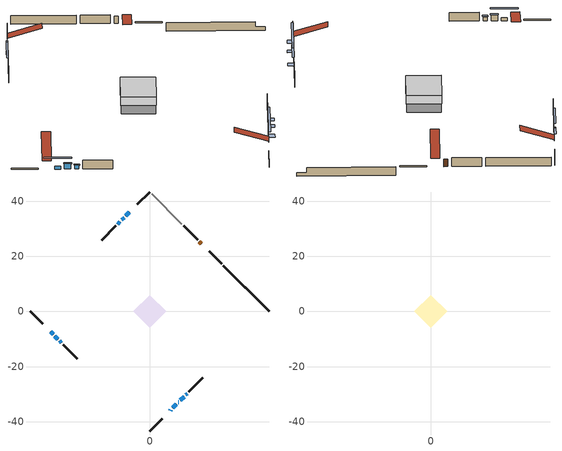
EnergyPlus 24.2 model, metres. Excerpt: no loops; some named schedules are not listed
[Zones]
conditioned space
 floor adiabatic (AdiabaticFloorConstruction): -5.95,0 0,5.95 5.95,0 0,-5.95 z0.92
 floor foundation (Slab1 construction): -5.81,0 0,5.81 5.81,0 0,-5.81 z-1.52
 wall outside (RimJoist1 construction): 0,-43.45 4.53,-38.93 / -43.45,0 -38.93,-4.53 / 0,43.45 -4.53,38.93 / 26.11,17.34 21.59,21.87 z0.92:1.22
 wall outside (AdiabaticWallConstruction 1): 18.75,24.71 18.08,25.37 z0.92:2.95
 wall outside (AdiabaticWallConstruction): 7.37,-36.09 7.72,-35.73 / 10.36,-33.09 10.51,-32.94 z0.92:2.29; 8.38,-35.08 9.71,-33.74 / -36.09,-7.37 -35.15,-8.3 z0.92:1.68; -7.37,36.09 -8.66,34.79 z0.92:2.95; -9.32,34.14 -10.18,33.27 z0.92:1.84; 11.17,-32.29 12.5,-30.96 / -34.5,-8.96 -33.4,-10.05 z0.92:2.47; 13.15,-30.3 13.59,-29.87 z0.92:1.53; -32.74,-10.71 -32.1,-11.36 z0.92:1.99; -10.84,32.62 -11.7,31.75 z0.92:1.74
 wall outside (Wall1 construction): 14.24,-29.21 19.35,-24.1 / -31.44,-12.01 -26.33,-17.12 / -12.36,31.1 -17.46,25.99 / 17.42,26.03 12.31,31.14 z0.92:3.36
 wall foundation (FoundationWall1 construction): 26.77,16.68,-1.52 26.77,16.68,0.92 41.78,1.67,0.92 41.78,1.67,-0.53 43.45,0,-0.53 43.45,0,-1.52
 wall adiabatic (Wall2 construction): 11.66,31.8 0.66,42.8 z0.92:3.36
 window (WindowConstruction 6): 7.37,-36.09 7.72,-35.73 z0.92:2.29
 window (WindowConstruction 9): 8.38,-35.07 9.71,-33.74 z0.92:1.68
 window (WindowConstruction 10): -36.09,-7.37 -35.15,-8.3 z0.92:1.68
 window (WindowConstruction 7): 10.37,-33.09 10.51,-32.94 z0.92:2.29
 window (WindowConstruction): -7.37,36.09 -8.66,34.79 z0.92:2.95
 window (WindowConstruction 1): -9.32,34.13 -10.18,33.27 z0.92:1.83
 window (WindowConstruction 2): 11.17,-32.29 12.5,-30.96 z0.92:2.47
 window (WindowConstruction 3): 13.15,-30.3 13.58,-29.87 z0.92:1.53
 window (WindowConstruction 4): -34.5,-8.96 -33.4,-10.05 z0.92:2.47
 window (WindowConstruction 5): -32.74,-10.71 -32.1,-11.36 z0.92:1.99
 window (WindowConstruction 8): -10.84,32.62 -11.7,31.75 z0.92:1.73
 door (Door): 18.75,24.71 18.08,25.37 z0.92:2.95
 ceiling adiabatic (AdiabaticFloorConstruction): 0,-5.95 5.95,0 0,5.95 -5.95,0 z0.92
attic - vented
 floor to conditioned space (Floor1 construction Reversed): -5.95,0 0,5.95 5.95,0 0,-5.95 z3.36
 roof outside (Roof1 construction): 6.71,-36.74,3.36 0.92,-30.95,6.09 -0.61,-32.47,6.09 5.18,-38.27,3.36; -36.74,-6.71,3.36 -30.95,-0.92,6.09 -32.47,0.61,6.09 -38.27,-5.18,3.36; -6.71,36.74,3.36 -0.92,30.95,6.09 0.61,32.47,6.09 -5.18,38.27,3.36; 19.4,24.05,3.36 13.61,18.25,6.09 15.14,16.73,6.09 20.93,22.52,3.36
shading: 8,-35.45 7.09,-36.37 8.16,-37.44 9.08,-36.52 z2.69; 12.73,-30.72 5.36,-38.09 5.65,-38.39 13.02,-31.02 z5.95; -33.29,-10.17 -37.95,-5.5 -38.24,-5.79 -33.58,-10.46 z4.32; 10.79,-32.66 10.08,-33.37 11.16,-34.45 11.87,-33.74 z2.69; -8.8,34.65 -7.23,36.23 -7.52,36.52 -9.09,34.94 z3.15; -10.32,33.13 -9.18,34.28 -9.47,34.57 -10.61,33.42 z2.04; 13.68,-29.77 9.98,-33.47 10.27,-33.76 13.97,-30.06 z4.15; 13.73,-29.73 13.01,-30.44 14.09,-31.52 14.8,-30.8 z1.73; -33.26,-10.19 -34.64,-8.81 -34.93,-9.11 -33.55,-10.49 z2.67; -31.95,-11.5 -32.89,-10.57 -33.18,-10.86 -32.25,-11.79 z2.19; -13.57,29.89 -8.97,34.48 -9.26,34.77 -13.86,30.18 z4.37
[Building]
Building 1: Terrain=Suburbs
[Site:Location]
Quebec Intl AP_QC: Latitude {deg}=46.8; Longitude {deg}=-71.38; Time Zone {hr}=-5; Elevation {m}=74; Keep Site Location Information=Yes
[Site:GroundTemperature:Shallow]
0.0108218, -2.24938, -2.43038, -1.3578, 2.94801, 7.23376, 10.9493, 13.303, 13.5029, 11.5886, 7.96783, 3.81355
[Site:WaterMainsTemperature]
Calculation Method=Schedule; Temperature Schedule=mains temperature schedule
[Material] Roughness=Rough; Thermal Absorptance=0.9
Name | Thickness {m} | Conductivity {W/m-K} | Density {kg/m3} | Specific Heat {J/kg-K} | Solar Absorptance | Visible Absorptance
asphalt or fiberglass shingles | 0.00635 | 0.162714 | 1121.4 | 1465.45 | 0.4 | 0.4
ceiling loosefill ins | 0.254 | 0.0480833 | 16.02 | 1046.75 | 0.7 | 0.7
ceiling stud and cavity | 0.1397 | 0.35418 | 65.682 | 1177.47 | 0.7 | 0.7
concrete 4.0 in. | 0.1016 | 1.803125 | 2242.8 | 837.4 | 0.7 | 0.7
concrete 8.0 in. | 0.2032 | 1.803125 | 2242.8 | 837.4 | 0.7 | 0.7
door material | 0.04445 | 0.0451087 | 512.64 | 1214.23 | 0.7 | 0.7
floor covering | 0.0127 | 0.0433444 | 54.468 | 1339.84 | 0.6 | 0.6
floor rigid ins; wall rigid ins 2 | 0.512978 | 0.029427 | 32.04 | 1214.23 | 0.7 | 0.7
floor stud and cavity | 0.1397 | 1.75129 | 37.0049 | 1207.88 | 0.7 | 0.7
furniture material conditioned space 1 | 0.1524 | 0.115458 | 640.8 | 1214.23 | 0.6 | 0.6
gypsum board | 0.0127 | 0.160291 | 801 | 837.4 | 0.6 | 0.6
osb sheathing 0.5 in. | 0.0127 | 0.115458 | 512.64 | 1214.23 | 0.7 | 0.7
osb sheathing 0.75 in. | 0.01905 | 0.115458 | 512.64 | 1214.23 | 0.7 | 0.7
osb sheathing 2.0 in. | 0.0508 | 0.115458 | 512.64 | 1214.23 | 0.7 | 0.7
rim joist rigid ins | 0.103632 | 0.029427 | 32.04 | 1214.23 | 0.7 | 0.7
rim joist stud and cavity | 0.0508 | 0.0245202 | 125.044 | 1163.47 | 0.6 | 0.6
wall rigid ins | 0.051816 | 0.029427 | 32.04 | 1214.23 | 0.7 | 0.7
wall rigid ins 1 | 0.051816 | 0.029427 | 32.04 | 1214.23 | 0.4 | 0.4
wall stud and cavity | 0.1397 | 0.222865 | 139.0536 | 1170.24 | 0.7 | 0.7
wall stud and cavity 1 | 0.1397 | 0.176881 | 139.0536 | 1170.24 | 0.7 | 0.7
wall stud and cavity 2 | 0.0889 | 0.380278 | 52.3479 | 1209.89 | 0.7 | 0.7
wall stud and cavity 3 | 0.0889 | 0.391764 | 83.0341 | 1211.67 | 0.7 | 0.7
wood siding | 0.0254 | 0.102417 | 544.68 | 1172.36 | 0.4 | 0.4
wood siding 1; wood siding 2; wood siding 3 | 0.0254 | 0.102417 | 544.68 | 1172.36 | 0.7 | 0.7
[WindowMaterial:SimpleGlazingSystem]
Name | U-Factor {W/m2-K} | Solar Heat Gain Coefficient
WindowMaterial | 2.12414 | 0.55
WindowMaterial 1 | 2.303 | 0.54
WindowMaterial 10 | 1.885096 | 0.37
WindowMaterial 2 | 2.15026 | 0.6
WindowMaterial 3 | 2.078148 | 0.54
WindowMaterial 4 | 2.174674 | 0.59
WindowMaterial 5 | 2.325141 | 0.53
WindowMaterial 6 | 2.126411 | 0.4
WindowMaterial 7 | 2.28312 | 0.29
WindowMaterial 8 | 2.43359 | 0.5
WindowMaterial 9 | 2.29845 | 0.54
[Construction]
AdiabaticFloorConstruction: floor stud and cavity, floor rigid ins, osb sheathing 0.75 in., floor covering
AdiabaticWallConstruction: wood siding 2, wall rigid ins 2, wall stud and cavity 2, gypsum board
AdiabaticWallConstruction 1: wood siding 3, wall rigid ins 2, wall stud and cavity 2, gypsum board
Door: door material
Floor1 construction Reversed: gypsum board, ceiling stud and cavity, ceiling loosefill ins
FoundationWall1 construction: concrete 8.0 in.
furniture construction conditioned space 1: furniture material conditioned space 1
PartitionWallConstruction: gypsum board, wall stud and cavity 3, gypsum board
RimJoist1 construction: wood siding 1, rim joist rigid ins, osb sheathing 2.0 in., rim joist stud and cavity
Roof1 construction: asphalt or fiberglass shingles
Slab1 construction: concrete 4.0 in.
Wall1 construction: wood siding, wall rigid ins, osb sheathing 0.5 in., wall stud and cavity, gypsum board
Wall2 construction: wall rigid ins 1, osb sheathing 0.5 in., wall stud and cavity 1, gypsum board
WindowConstruction: WindowMaterial
WindowConstruction 1: WindowMaterial 1
WindowConstruction 10: WindowMaterial 10
WindowConstruction 2: WindowMaterial 2
WindowConstruction 3: WindowMaterial 3
WindowConstruction 4: WindowMaterial 4
WindowConstruction 5: WindowMaterial 5
WindowConstruction 6: WindowMaterial 6
WindowConstruction 7: WindowMaterial 7
WindowConstruction 8: WindowMaterial 8
WindowConstruction 9: WindowMaterial 9
[Zone] Multiplier=1; Part of Total Floor Area=Yes
Name | Volume {m3}
attic - vented | 31.3911
conditioned space | 357.5
[Space]
Name | Zone | Volume {m3}
attic - vented 1 | attic - vented | 31.3911
conditioned space 1 | conditioned space | 357.5
[ZoneInfiltration:EffectiveLeakageArea]
infil attic - vented 1: Zone or Space=attic - vented 1; Schedule=Always On Discrete; Effective Air Leakage Area {cm2}=2613.78; Stack Coefficient=0.000189954; Wind Coefficient=9.31203e-06
[ZoneMixing]
whole house fan mix: Zone or Space=attic - vented; Schedule=Always On Continuous; Design Flow Rate Calculation Method=Flow/Zone; Design Flow Rate {m3/s}=0; Source Zone or Space=conditioned space
[SurfaceProperty:ExposedFoundationPerimeter]
Slab1: Exposed Perimeter Calculation Method=TotalExposedPerimeter; Total Exposed Perimeter {m}=23.592
[InternalMass] Zone or ZoneList=conditioned space; Space or SpaceList=conditioned space 1
Name | Construction | Surface Area {m2}
furniture mass conditioned space 1 | furniture construction conditioned space 1 | 55.2998
partition wall mass | PartitionWallConstruction | 138.25
[Lights]
interior lighting: Zone or ZoneList or Space or SpaceList=conditioned space 1; Schedule=interior lighting schedule; Design Level Calculation Method=LightingLevel; Lighting Level {W}=343.2; Return Air Fraction=0; Fraction Radiant=0.6; Fraction Visible=0.2; Fraction Replaceable=1
[People]
occupants: Zone or ZoneList or Space or SpaceList=conditioned space 1; Number of People Schedule=occupants schedule; Number of People Calculation Method=People; Number of People=3; Fraction Radiant=0.314171; Sensible Heat Fraction=0.56303; Activity Level Schedule=occupants activity schedule; Carbon Dioxide Generation Rate {m3/s-W}=0; Enable ASHRAE 55 Comfort Warnings=No; Mean Radiant Temperature Calculation Type=EnclosureAveraged
[ElectricEquipment] Zone or ZoneList or Space or SpaceList=conditioned space 1; Design Level Calculation Method=EquipmentLevel
Name | Schedule | Design Level {W} | Fraction Latent | Fraction Radiant | Fraction Lost
clothes dryer | clothes dryer schedule | 140.772 | 0.015 | 0.081 | 0.85
clothes washer | clothes washer schedule | 32.1985 | 0.03 | 0.162 | 0.7
cooking range | cooking range schedule | 208.969 | 0.08 | 0.432 | 0.2
dishwasher | dishwasher schedule | 66.8632 | 0.3 | 0.18 | 0.4
fridge | fridge schedule | 72.9452 | 0 | 0.6 | 0
mech vent house fan | mech vent house fan schedule | 19.9167 | 0 | 0 | 0.5
mech vent house fan cfis | mech vent house fan cfis schedule | 0 | 0 | 0 | 0
misc plug loads | misc plug loads schedule | 494.7 | 0.045 | 0.513 | 0.1
whole house fan | Always On Discrete | 0 | 0 | 0 | 1
[OtherEquipment] Zone or ZoneList or Space or SpaceList=conditioned space 1; Design Level Calculation Method=EquipmentLevel
Name | Fuel Type | Schedule | Design Level {W} | Fraction Latent | Fraction Radiant | Fraction Lost
clothes dryer 1 | Electricity | clothes dryer schedule | 0 | 0.015 | 0.081 | 0.85
cooking range 1 | Electricity | cooking range schedule | 0 | 0.08 | 0.432 | 0.2
general water use latent | None | general water use schedule | 59.3978 | 1 | 0 | 0
general water use sensible | None | general water use schedule | -58.539 | 0 | 0.6 | 0
mech vent house fan latent load | None | Always On Discrete | 0 | 1 | 0 | 0
mech vent house fan sensible load | None | Always On Discrete | 0 | 0 | 0 | 0
water heater energy adjustment1 | Electricity | Always On Discrete | 0.01 | 0 | 0 | 1
[ZoneInfiltration:DesignFlowRate] Zone or ZoneList or Space or SpaceList=conditioned space 1; Schedule=Always On Discrete; Design Flow Rate Calculation Method=Flow/Zone; Design Flow Rate {m3/s}=0
infil flow; natural vent flow; whole house fan flow
[ZoneControl:Thermostat]
conditioned space Thermostat: Zone or ZoneList=conditioned space; Control Type Schedule=conditioned space Thermostat Schedule; Control 1=conditioned space temperature setpoint; Temperature Difference Between Cutout And Setpoint {deltaC}=0
[ThermostatSetpoint:DualSetpoint]
conditioned space temperature setpoint: Heating Setpoint Temperature Schedule=heating setpoint; Cooling Setpoint Temperature Schedule=cooling setpoint
[Zone equipment]
conditioned space: electric baseboard
[Foundation:Kiva]
Foundation Kiva 1: Initial Indoor Air Temperature {C}=18; Wall Height Above Grade {m}=0.919978; Wall Depth Below Slab {m}=0.2032
[Foundation:Kiva:Settings]
Soil Conductivity {W/m-K}=0.849921; Soil Density {kg/m3}=1842.3; Soil Specific Heat {J/kg-K}=418.7; Ground Solar Absorptivity=0.9; Ground Thermal Absorptivity=0.9; Ground Surface Roughness {m}=0.03; Far-Field Width {m}=40; Deep-Ground Boundary Condition=ZeroFlux; Deep-Ground Depth {m}=40; Minimum Cell Dimension {m}=0.2; Maximum Cell Growth Coefficient=3; Simulation Timestep=Timestep
[Exterior:Lights]
exterior lighting: Schedule=exterior lighting schedule; Design Level {W}=75.6
[EnergyManagementSystem:Sensor] Output:Variable or Output:Meter Index Key=conditioned space
Name | Output:Variable or Output:Meter
conditioned_space_clg_unmet_s | Zone Cooling Setpoint Not Met Time
conditioned_space_htg_unmet_s | Zone Heating Setpoint Not Met Time
fridge_tin_s; tin_s; tin_s_1 | Zone Mean Air Temperature
tout_s | Zone Outdoor Air Drybulb Temperature
win_s | Zone Air Humidity Ratio
[Schedule:Constant]
Name | Hourly Value
Always On Continuous; mech vent house fan schedule; mech vent house fan cfis schedule; Always On Discrete | 1
occupants activity schedule | 117.228
fridge schedule | 0
[Schedule:Day:Interval]
interior lighting schedule day: No, 01:00, 0.108182, 04:00, 0.0901515, 05:00, 0.0991667, 06:00, 0.162273, 07:00, 0.270455, 08:00, 0.342576, 10:00, 0.369621, 11:00, 0.351591, 12:00, 0.333561, 13:00, 0.324545, 14:00, 0.31553, 15:00, 0.333561, 16:00, 0.369621, 17:00, 0.450758, 18:00, 0.585985, 19:00, 0.775303, 20:00, 0.955606, 21:00, 0.991667, 22:00, 0.712197, 23:00, 0.360606, 24:00, 0.162273
interior lighting schedule default day: No, 24:00, 0
[Schedule:Week:Daily]
interior lighting schedule Week Rule - Jan1-Jan27: interior lighting schedule day, interior lighting schedule day, interior lighting schedule day, interior lighting schedule day, interior lighting schedule day, interior lighting schedule day, interior lighting schedule day, interior lighting schedule default day, interior lighting schedule default day, interior lighting schedule default day, interior lighting schedule default day, interior lighting schedule default day
interior lighting schedule Week Rule - Jan28-Feb3: interior lighting schedule day, interior lighting schedule day, interior lighting schedule day, interior lighting schedule day, interior lighting schedule day 1, interior lighting schedule day 1, interior lighting schedule day 1, interior lighting schedule default day, interior lighting schedule default day, interior lighting schedule default day, interior lighting schedule default day, interior lighting schedule default day
interior lighting schedule Week Rule - Feb4-Feb24: interior lighting schedule day 1, interior lighting schedule day 1, interior lighting schedule day 1, interior lighting schedule day 1, interior lighting schedule day 1, interior lighting schedule day 1, interior lighting schedule day 1, interior lighting schedule default day, interior lighting schedule default day, interior lighting schedule default day, interior lighting schedule default day, interior lighting schedule default day
interior lighting schedule Week Rule - Feb25-Mar3: interior lighting schedule day 1, interior lighting schedule day 1, interior lighting schedule day 1, interior lighting schedule day 1, interior lighting schedule day 2, interior lighting schedule day 2, interior lighting schedule day 2, interior lighting schedule default day, interior lighting schedule default day, interior lighting schedule default day, interior lighting schedule default day, interior lighting schedule default day
interior lighting schedule Week Rule - Mar4-Mar31: interior lighting schedule day 2, interior lighting schedule day 2, interior lighting schedule day 2, interior lighting schedule day 2, interior lighting schedule day 2, interior lighting schedule day 2, interior lighting schedule day 2, interior lighting schedule default day, interior lighting schedule default day, interior lighting schedule default day, interior lighting schedule default day, interior lighting schedule default day
interior lighting schedule Week Rule - Apr1-Apr28: interior lighting schedule day 3, interior lighting schedule day 3, interior lighting schedule day 3, interior lighting schedule day 3, interior lighting schedule day 3, interior lighting schedule day 3, interior lighting schedule day 3, interior lighting schedule default day, interior lighting schedule default day, interior lighting schedule default day, interior lighting schedule default day, interior lighting schedule default day
interior lighting schedule Week Rule - Apr29-May5: interior lighting schedule day 3, interior lighting schedule day 3, interior lighting schedule day 4, interior lighting schedule day 4, interior lighting schedule day 4, interior lighting schedule day 4, interior lighting schedule day 4, interior lighting schedule default day, interior lighting schedule default day, interior lighting schedule default day, interior lighting schedule default day, interior lighting schedule default day
interior lighting schedule Week Rule - May6-May26: interior lighting schedule day 4, interior lighting schedule day 4, interior lighting schedule day 4, interior lighting schedule day 4, interior lighting schedule day 4, interior lighting schedule day 4, interior lighting schedule day 4, interior lighting schedule default day, interior lighting schedule default day, interior lighting schedule default day, interior lighting schedule default day, interior lighting schedule default day
interior lighting schedule Week Rule - May27-Jun2: interior lighting schedule day 4, interior lighting schedule day 4, interior lighting schedule day 4, interior lighting schedule day 4, interior lighting schedule day 4, interior lighting schedule day 5, interior lighting schedule day 5, interior lighting schedule default day, interior lighting schedule default day, interior lighting schedule default day, interior lighting schedule default day, interior lighting schedule default day
interior lighting schedule Week Rule - Jun3-Jun30: interior lighting schedule day 5, interior lighting schedule day 5, interior lighting schedule day 5, interior lighting schedule day 5, interior lighting schedule day 5, interior lighting schedule day 5, interior lighting schedule day 5, interior lighting schedule default day, interior lighting schedule default day, interior lighting schedule default day, interior lighting schedule default day, interior lighting schedule default day
interior lighting schedule Week Rule - Jul1-Jul28: interior lighting schedule day 6, interior lighting schedule day 6, interior lighting schedule day 6, interior lighting schedule day 6, interior lighting schedule day 6, interior lighting schedule day 6, interior lighting schedule day 6, interior lighting schedule default day, interior lighting schedule default day, interior lighting schedule default day, interior lighting schedule default day, interior lighting schedule default day
interior lighting schedule Week Rule - Jul29-Aug4: interior lighting schedule day 6, interior lighting schedule day 6, interior lighting schedule day 6, interior lighting schedule day 7, interior lighting schedule day 7, interior lighting schedule day 7, interior lighting schedule day 7, interior lighting schedule default day, interior lighting schedule default day, interior lighting schedule default day, interior lighting schedule default day, interior lighting schedule default day
interior lighting schedule Week Rule - Aug5-Aug25: interior lighting schedule day 7, interior lighting schedule day 7, interior lighting schedule day 7, interior lighting schedule day 7, interior lighting schedule day 7, interior lighting schedule day 7, interior lighting schedule day 7, interior lighting schedule default day, interior lighting schedule default day, interior lighting schedule default day, interior lighting schedule default day, interior lighting schedule default day
interior lighting schedule Week Rule - Aug26-Sep1: interior lighting schedule day 7, interior lighting schedule day 7, interior lighting schedule day 7, interior lighting schedule day 7, interior lighting schedule day 7, interior lighting schedule day 7, interior lighting schedule day 8, interior lighting schedule default day, interior lighting schedule default day, interior lighting schedule default day, interior lighting schedule default day, interior lighting schedule default day
interior lighting schedule Week Rule - Sep2-Sep29: interior lighting schedule day 8, interior lighting schedule day 8, interior lighting schedule day 8, interior lighting schedule day 8, interior lighting schedule day 8, interior lighting schedule day 8, interior lighting schedule day 8, interior lighting schedule default day, interior lighting schedule default day, interior lighting schedule default day, interior lighting schedule default day, interior lighting schedule default day
interior lighting schedule Week Rule - Sep30-Oct6: interior lighting schedule day 8, interior lighting schedule day 9, interior lighting schedule day 9, interior lighting schedule day 9, interior lighting schedule day 9, interior lighting schedule day 9, interior lighting schedule day 9, interior lighting schedule default day, interior lighting schedule default day, interior lighting schedule default day, interior lighting schedule default day, interior lighting schedule default day
interior lighting schedule Week Rule - Oct7-Oct27: interior lighting schedule day 9, interior lighting schedule day 9, interior lighting schedule day 9, interior lighting schedule day 9, interior lighting schedule day 9, interior lighting schedule day 9, interior lighting schedule day 9, interior lighting schedule default day, interior lighting schedule default day, interior lighting schedule default day, interior lighting schedule default day, interior lighting schedule default day
interior lighting schedule Week Rule - Oct28-Nov3: interior lighting schedule day 9, interior lighting schedule day 9, interior lighting schedule day 9, interior lighting schedule day 9, interior lighting schedule day 10, interior lighting schedule day 10, interior lighting schedule day 10, interior lighting schedule default day, interior lighting schedule default day, interior lighting schedule default day, interior lighting schedule default day, interior lighting schedule default day
interior lighting schedule Week Rule - Nov4-Nov24: interior lighting schedule day 10, interior lighting schedule day 10, interior lighting schedule day 10, interior lighting schedule day 10, interior lighting schedule day 10, interior lighting schedule day 10, interior lighting schedule day 10, interior lighting schedule default day, interior lighting schedule default day, interior lighting schedule default day, interior lighting schedule default day, interior lighting schedule default day
interior lighting schedule Week Rule - Nov25-Dec1: interior lighting schedule day 10, interior lighting schedule day 10, interior lighting schedule day 10, interior lighting schedule day 10, interior lighting schedule day 10, interior lighting schedule day 10, interior lighting schedule day 11, interior lighting schedule default day, interior lighting schedule default day, interior lighting schedule default day, interior lighting schedule default day, interior lighting schedule default day
interior lighting schedule Week Rule - Dec2-Dec31: interior lighting schedule day 11, interior lighting schedule day 11, interior lighting schedule day 11, interior lighting schedule day 11, interior lighting schedule day 11, interior lighting schedule day 11, interior lighting schedule day 11, interior lighting schedule default day, interior lighting schedule default day, interior lighting schedule default day, interior lighting schedule default day, interior lighting schedule default day
occupants schedule Week Rule - Jan1-Dec31: occupants schedule day, occupants schedule day, occupants schedule day, occupants schedule day, occupants schedule day, occupants schedule day, occupants schedule day, occupants schedule default day, occupants schedule default day, occupants schedule default day, occupants schedule default day, occupants schedule default day
clothes dryer schedule Week Rule - Jan1-Dec31: clothes dryer schedule day, clothes dryer schedule day, clothes dryer schedule day, clothes dryer schedule day, clothes dryer schedule day, clothes dryer schedule day, clothes dryer schedule day, clothes dryer schedule default day, clothes dryer schedule default day, clothes dryer schedule default day, clothes dryer schedule default day, clothes dryer schedule default day
clothes washer schedule Week Rule - Jan1-Dec31: clothes washer schedule day, clothes washer schedule day, clothes washer schedule day, clothes washer schedule day, clothes washer schedule day, clothes washer schedule day, clothes washer schedule day, clothes washer schedule default day, clothes washer schedule default day, clothes washer schedule default day, clothes washer schedule default day, clothes washer schedule default day
cooking range schedule Week Rule - Jan1-Dec31: cooking range schedule day, cooking range schedule day, cooking range schedule day, cooking range schedule day, cooking range schedule day, cooking range schedule day, cooking range schedule day, cooking range schedule default day, cooking range schedule default day, cooking range schedule default day, cooking range schedule default day, cooking range schedule default day
dishwasher schedule Week Rule - Jan1-Dec31: dishwasher schedule day, dishwasher schedule day, dishwasher schedule day, dishwasher schedule day, dishwasher schedule day, dishwasher schedule day, dishwasher schedule day, dishwasher schedule default day, dishwasher schedule default day, dishwasher schedule default day, dishwasher schedule default day, dishwasher schedule default day
misc plug loads schedule Week Rule - Jan1-Dec31: misc plug loads schedule day, misc plug loads schedule day, misc plug loads schedule day, misc plug loads schedule day, misc plug loads schedule day, misc plug loads schedule day, misc plug loads schedule day, misc plug loads schedule default day, misc plug loads schedule default day, misc plug loads schedule default day, misc plug loads schedule default day, misc plug loads schedule default day
general water use schedule Week Rule - Jan1-Dec31: general water use schedule day, general water use schedule day, general water use schedule day, general water use schedule day, general water use schedule day, general water use schedule day, general water use schedule day, general water use schedule default day, general water use schedule default day, general water use schedule default day, general water use schedule default day, general water use schedule default day
exterior lighting schedule Week Rule - Jan1-Jan27: exterior lighting schedule day, exterior lighting schedule day, exterior lighting schedule day, exterior lighting schedule day, exterior lighting schedule day, exterior lighting schedule day, exterior lighting schedule day, exterior lighting schedule default day, exterior lighting schedule default day, exterior lighting schedule default day, exterior lighting schedule default day, exterior lighting schedule default day
exterior lighting schedule Week Rule - Jan28-Feb3: exterior lighting schedule day, exterior lighting schedule day, exterior lighting schedule day, exterior lighting schedule day, exterior lighting schedule day 1, exterior lighting schedule day 1, exterior lighting schedule day 1, exterior lighting schedule default day, exterior lighting schedule default day, exterior lighting schedule default day, exterior lighting schedule default day, exterior lighting schedule default day
exterior lighting schedule Week Rule - Feb4-Feb24: exterior lighting schedule day 1, exterior lighting schedule day 1, exterior lighting schedule day 1, exterior lighting schedule day 1, exterior lighting schedule day 1, exterior lighting schedule day 1, exterior lighting schedule day 1, exterior lighting schedule default day, exterior lighting schedule default day, exterior lighting schedule default day, exterior lighting schedule default day, exterior lighting schedule default day
exterior lighting schedule Week Rule - Feb25-Mar3: exterior lighting schedule day 1, exterior lighting schedule day 1, exterior lighting schedule day 1, exterior lighting schedule day 1, exterior lighting schedule day 2, exterior lighting schedule day 2, exterior lighting schedule day 2, exterior lighting schedule default day, exterior lighting schedule default day, exterior lighting schedule default day, exterior lighting schedule default day, exterior lighting schedule default day
exterior lighting schedule Week Rule - Mar4-Mar31: exterior lighting schedule day 2, exterior lighting schedule day 2, exterior lighting schedule day 2, exterior lighting schedule day 2, exterior lighting schedule day 2, exterior lighting schedule day 2, exterior lighting schedule day 2, exterior lighting schedule default day, exterior lighting schedule default day, exterior lighting schedule default day, exterior lighting schedule default day, exterior lighting schedule default day
exterior lighting schedule Week Rule - Apr1-Apr28: exterior lighting schedule day 3, exterior lighting schedule day 3, exterior lighting schedule day 3, exterior lighting schedule day 3, exterior lighting schedule day 3, exterior lighting schedule day 3, exterior lighting schedule day 3, exterior lighting schedule default day, exterior lighting schedule default day, exterior lighting schedule default day, exterior lighting schedule default day, exterior lighting schedule default day
exterior lighting schedule Week Rule - Apr29-May5: exterior lighting schedule day 3, exterior lighting schedule day 3, exterior lighting schedule day 4, exterior lighting schedule day 4, exterior lighting schedule day 4, exterior lighting schedule day 4, exterior lighting schedule day 4, exterior lighting schedule default day, exterior lighting schedule default day, exterior lighting schedule default day, exterior lighting schedule default day, exterior lighting schedule default day
exterior lighting schedule Week Rule - May6-May26: exterior lighting schedule day 4, exterior lighting schedule day 4, exterior lighting schedule day 4, exterior lighting schedule day 4, exterior lighting schedule day 4, exterior lighting schedule day 4, exterior lighting schedule day 4, exterior lighting schedule default day, exterior lighting schedule default day, exterior lighting schedule default day, exterior lighting schedule default day, exterior lighting schedule default day
exterior lighting schedule Week Rule - May27-Jun2: exterior lighting schedule day 4, exterior lighting schedule day 4, exterior lighting schedule day 4, exterior lighting schedule day 4, exterior lighting schedule day 4, exterior lighting schedule day 5, exterior lighting schedule day 5, exterior lighting schedule default day, exterior lighting schedule default day, exterior lighting schedule default day, exterior lighting schedule default day, exterior lighting schedule default day
exterior lighting schedule Week Rule - Jun3-Jun30: exterior lighting schedule day 5, exterior lighting schedule day 5, exterior lighting schedule day 5, exterior lighting schedule day 5, exterior lighting schedule day 5, exterior lighting schedule day 5, exterior lighting schedule day 5, exterior lighting schedule default day, exterior lighting schedule default day, exterior lighting schedule default day, exterior lighting schedule default day, exterior lighting schedule default day
exterior lighting schedule Week Rule - Jul1-Jul28: exterior lighting schedule day 6, exterior lighting schedule day 6, exterior lighting schedule day 6, exterior lighting schedule day 6, exterior lighting schedule day 6, exterior lighting schedule day 6, exterior lighting schedule day 6, exterior lighting schedule default day, exterior lighting schedule default day, exterior lighting schedule default day, exterior lighting schedule default day, exterior lighting schedule default day
exterior lighting schedule Week Rule - Jul29-Aug4: exterior lighting schedule day 6, exterior lighting schedule day 6, exterior lighting schedule day 6, exterior lighting schedule day 7, exterior lighting schedule day 7, exterior lighting schedule day 7, exterior lighting schedule day 7, exterior lighting schedule default day, exterior lighting schedule default day, exterior lighting schedule default day, exterior lighting schedule default day, exterior lighting schedule default day
exterior lighting schedule Week Rule - Aug5-Aug25: exterior lighting schedule day 7, exterior lighting schedule day 7, exterior lighting schedule day 7, exterior lighting schedule day 7, exterior lighting schedule day 7, exterior lighting schedule day 7, exterior lighting schedule day 7, exterior lighting schedule default day, exterior lighting schedule default day, exterior lighting schedule default day, exterior lighting schedule default day, exterior lighting schedule default day
exterior lighting schedule Week Rule - Aug26-Sep1: exterior lighting schedule day 7, exterior lighting schedule day 7, exterior lighting schedule day 7, exterior lighting schedule day 7, exterior lighting schedule day 7, exterior lighting schedule day 7, exterior lighting schedule day 8, exterior lighting schedule default day, exterior lighting schedule default day, exterior lighting schedule default day, exterior lighting schedule default day, exterior lighting schedule default day
exterior lighting schedule Week Rule - Sep2-Sep29: exterior lighting schedule day 8, exterior lighting schedule day 8, exterior lighting schedule day 8, exterior lighting schedule day 8, exterior lighting schedule day 8, exterior lighting schedule day 8, exterior lighting schedule day 8, exterior lighting schedule default day, exterior lighting schedule default day, exterior lighting schedule default day, exterior lighting schedule default day, exterior lighting schedule default day
exterior lighting schedule Week Rule - Sep30-Oct6: exterior lighting schedule day 8, exterior lighting schedule day 9, exterior lighting schedule day 9, exterior lighting schedule day 9, exterior lighting schedule day 9, exterior lighting schedule day 9, exterior lighting schedule day 9, exterior lighting schedule default day, exterior lighting schedule default day, exterior lighting schedule default day, exterior lighting schedule default day, exterior lighting schedule default day
exterior lighting schedule Week Rule - Oct7-Oct27: exterior lighting schedule day 9, exterior lighting schedule day 9, exterior lighting schedule day 9, exterior lighting schedule day 9, exterior lighting schedule day 9, exterior lighting schedule day 9, exterior lighting schedule day 9, exterior lighting schedule default day, exterior lighting schedule default day, exterior lighting schedule default day, exterior lighting schedule default day, exterior lighting schedule default day
exterior lighting schedule Week Rule - Oct28-Nov3: exterior lighting schedule day 9, exterior lighting schedule day 9, exterior lighting schedule day 9, exterior lighting schedule day 9, exterior lighting schedule day 10, exterior lighting schedule day 10, exterior lighting schedule day 10, exterior lighting schedule default day, exterior lighting schedule default day, exterior lighting schedule default day, exterior lighting schedule default day, exterior lighting schedule default day
exterior lighting schedule Week Rule - Nov4-Nov24: exterior lighting schedule day 10, exterior lighting schedule day 10, exterior lighting schedule day 10, exterior lighting schedule day 10, exterior lighting schedule day 10, exterior lighting schedule day 10, exterior lighting schedule day 10, exterior lighting schedule default day, exterior lighting schedule default day, exterior lighting schedule default day, exterior lighting schedule default day, exterior lighting schedule default day
exterior lighting schedule Week Rule - Nov25-Dec1: exterior lighting schedule day 10, exterior lighting schedule day 10, exterior lighting schedule day 10, exterior lighting schedule day 10, exterior lighting schedule day 10, exterior lighting schedule day 10, exterior lighting schedule day 11, exterior lighting schedule default day, exterior lighting schedule default day, exterior lighting schedule default day, exterior lighting schedule default day, exterior lighting schedule default day
exterior lighting schedule Week Rule - Dec2-Dec31: exterior lighting schedule day 11, exterior lighting schedule day 11, exterior lighting schedule day 11, exterior lighting schedule day 11, exterior lighting schedule day 11, exterior lighting schedule day 11, exterior lighting schedule day 11, exterior lighting schedule default day, exterior lighting schedule default day, exterior lighting schedule default day, exterior lighting schedule default day, exterior lighting schedule default day
[Schedule:Year]
interior lighting schedule: interior lighting schedule Week Rule - Jan1-Jan27, 1, 1, 1, 27, interior lighting schedule Week Rule - Jan28-Feb3, 1, 28, 2, 3, interior lighting schedule Week Rule - Feb4-Feb24, 2, 4, 2, 24, interior lighting schedule Week Rule - Feb25-Mar3, 2, 25, 3, 3, interior lighting schedule Week Rule - Mar4-Mar31, 3, 4, 3, 31, interior lighting schedule Week Rule - Apr1-Apr28, 4, 1, 4, 28, interior lighting schedule Week Rule - Apr29-May5, 4, 29, 5, 5, interior lighting schedule Week Rule - May6-May26, 5, 6, 5, 26, interior lighting schedule Week Rule - May27-Jun2, 5, 27, 6, 2, interior lighting schedule Week Rule - Jun3-Jun30, 6, 3, 6, 30, interior lighting schedule Week Rule - Jul1-Jul28, 7, 1, 7, 28, interior lighting schedule Week Rule - Jul29-Aug4, 7, 29, 8, 4, interior lighting schedule Week Rule - Aug5-Aug25, 8, 5, 8, 25, interior lighting schedule Week Rule - Aug26-Sep1, 8, 26, 9, 1, interior lighting schedule Week Rule - Sep2-Sep29, 9, 2, 9, 29, interior lighting schedule Week Rule - Sep30-Oct6, 9, 30, 10, 6, interior lighting schedule Week Rule - Oct7-Oct27, 10, 7, 10, 27, interior lighting schedule Week Rule - Oct28-Nov3, 10, 28, 11, 3, interior lighting schedule Week Rule - Nov4-Nov24, 11, 4, 11, 24, interior lighting schedule Week Rule - Nov25-Dec1, 11, 25, 12, 1, interior lighting schedule Week Rule - Dec2-Dec31, 12, 2, 12, 31
occupants schedule: occupants schedule Week Rule - Jan1-Dec31, 1, 1, 12, 31
clothes dryer schedule: clothes dryer schedule Week Rule - Jan1-Dec31, 1, 1, 12, 31
clothes washer schedule: clothes washer schedule Week Rule - Jan1-Dec31, 1, 1, 12, 31
cooking range schedule: cooking range schedule Week Rule - Jan1-Dec31, 1, 1, 12, 31
dishwasher schedule: dishwasher schedule Week Rule - Jan1-Dec31, 1, 1, 12, 31
misc plug loads schedule: misc plug loads schedule Week Rule - Jan1-Dec31, 1, 1, 12, 31
general water use schedule: general water use schedule Week Rule - Jan1-Dec31, 1, 1, 12, 31
heating setpoint: heating setpoint Week Rule - Jan1-Dec31, 1, 1, 12, 31
cooling setpoint: cooling setpoint Week Rule - Jan1-Dec31, 1, 1, 12, 31
exterior lighting schedule: exterior lighting schedule Week Rule - Jan1-Jan27, 1, 1, 1, 27, exterior lighting schedule Week Rule - Jan28-Feb3, 1, 28, 2, 3, exterior lighting schedule Week Rule - Feb4-Feb24, 2, 4, 2, 24, exterior lighting schedule Week Rule - Feb25-Mar3, 2, 25, 3, 3, exterior lighting schedule Week Rule - Mar4-Mar31, 3, 4, 3, 31, exterior lighting schedule Week Rule - Apr1-Apr28, 4, 1, 4, 28, exterior lighting schedule Week Rule - Apr29-May5, 4, 29, 5, 5, exterior lighting schedule Week Rule - May6-May26, 5, 6, 5, 26, exterior lighting schedule Week Rule - May27-Jun2, 5, 27, 6, 2, exterior lighting schedule Week Rule - Jun3-Jun30, 6, 3, 6, 30, exterior lighting schedule Week Rule - Jul1-Jul28, 7, 1, 7, 28, exterior lighting schedule Week Rule - Jul29-Aug4, 7, 29, 8, 4, exterior lighting schedule Week Rule - Aug5-Aug25, 8, 5, 8, 25, exterior lighting schedule Week Rule - Aug26-Sep1, 8, 26, 9, 1, exterior lighting schedule Week Rule - Sep2-Sep29, 9, 2, 9, 29, exterior lighting schedule Week Rule - Sep30-Oct6, 9, 30, 10, 6, exterior lighting schedule Week Rule - Oct7-Oct27, 10, 7, 10, 27, exterior lighting schedule Week Rule - Oct28-Nov3, 10, 28, 11, 3, exterior lighting schedule Week Rule - Nov4-Nov24, 11, 4, 11, 24, exterior lighting schedule Week Rule - Nov25-Dec1, 11, 25, 12, 1, exterior lighting schedule Week Rule - Dec2-Dec31, 12, 2, 12, 31
[Schedule:Compact]
conditioned space Thermostat Schedule: Through: 12/31, For: AllDays, Until: 24:00, 4
mains temperature schedule: Through: 01/01, For: AllDays, Until: 24:00, 5.175, Through: 01/02, For: AllDays, Until: 24:00, 5.10167, Through: 01/03, For: AllDays, Until: 24:00, 5.02889, Through: 01/04, For: AllDays, Until: 24:00, 4.95778, Through: 01/05, For: AllDays, Until: 24:00, 4.88778, Through: 01/06, For: AllDays, Until: 24:00, 4.81833, Through: 01/07, For: AllDays, Until: 24:00, 4.75056, Through: 01/08, For: AllDays, Until: 24:00, 4.68389, Through: 01/09, For: AllDays, Until: 24:00, 4.61833, Through: 01/10, For: AllDays, Until: 24:00, 4.55389, Through: 01/11, For: AllDays, Until: 24:00, 4.49056, Through: 01/12, For: AllDays, Until: 24:00, 4.42889, Through: 01/13, For: AllDays, Until: 24:00, 4.36778, Through: 01/14, For: AllDays, Until: 24:00, 4.30889, Through: 01/15, For: AllDays, Until: 24:00, 4.25056, Through: 01/16, For: AllDays, Until: 24:00, 4.19389, Through: 01/17, For: AllDays, Until: 24:00, 4.13833, Through: 01/18, For: AllDays, Until: 24:00, 4.08444, Through: 01/19, For: AllDays, Until: 24:00, 4.03167, Through: 01/20, For: AllDays, Until: 24:00, 3.98056, Through: 01/21, For: AllDays, Until: 24:00, 3.93056, Through: 01/22, For: AllDays, Until: 24:00, 3.88222, Through: 01/23, For: AllDays, Until: 24:00, 3.835, Through: 01/24, For: AllDays, Until: 24:00, 3.78944, Through: 01/25, For: AllDays, Until: 24:00, 3.74556, Through: 01/26, For: AllDays, Until: 24:00, 3.70278, Through: 01/27, For: AllDays, Until: 24:00, 3.66167, Through: 01/28, For: AllDays, Until: 24:00, 3.62167, Through: 01/29, For: AllDays, Until: 24:00, 3.58389, Through: 01/30, For: AllDays, Until: 24:00, 3.54722, Through: 01/31, For: AllDays, Until: 24:00, 3.51167, Through: 02/01, For: AllDays, Until: 24:00, 3.47833, Through: 02/02, For: AllDays, Until: 24:00, 3.44611, Through: 02/03, For: AllDays, Until: 24:00, 3.41556, Through: 02/04, For: AllDays, Until: 24:00, 3.38667, Through: 02/05, For: AllDays, Until: 24:00, 3.35944, Through: 02/06, For: AllDays, Until: 24:00, 3.33389, Through: 02/07, For: AllDays, Until: 24:00, 3.30944, Through: 02/08, For: AllDays, Until: 24:00, 3.28667, Through: 02/09, For: AllDays, Until: 24:00, 3.26611, Through: 02/10, For: AllDays, Until: 24:00, 3.24667, Through: 02/11, For: AllDays, Until: 24:00, 3.22889, Through: 02/12, For: AllDays, Until: 24:00, 3.21278, Through: 02/13, For: AllDays, Until: 24:00, 3.19833, Through: 02/14, For: AllDays, Until: 24:00, 3.18556, Through: 02/15, For: AllDays, Until: 24:00, 3.17389, Through: 02/16, For: AllDays, Until: 24:00, 3.16444, Through: 02/17, For: AllDays, Until: 24:00, 3.15667, Through: 02/18, For: AllDays, Until: 24:00, 3.15056, Through: 02/19, For: AllDays, Until: 24:00, 3.14556, Through: 02/20, For: AllDays, Until: 24:00, 3.14278, Through: 02/21, For: AllDays, Until: 24:00, 3.14111, Through: 02/22, For: AllDays, Until: 24:00, 3.14167, Through: 02/23, For: AllDays, Until: 24:00, 3.14333, Through: 02/24, For: AllDays, Until: 24:00, 3.14722, Through: 02/25, For: AllDays, Until: 24:00, 3.15222, Through: 02/26, For: AllDays, Until: 24:00, 3.15944, Through: 02/27, For: AllDays, Until: 24:00, 3.16778, Through: 02/28, For: AllDays, Until: 24:00, 3.17778, Through: 03/01, For: AllDays, Until: 24:00, 3.18944, Through: 03/02, For: AllDays, Until: 24:00, 3.20333, Through: 03/03, For: AllDays, Until: 24:00, 3.21833, Through: 03/04, For: AllDays, Until: 24:00, 3.235, Through: 03/05, For: AllDays, Until: 24:00, 3.25333, Through: 03/06, For: AllDays, Until: 24:00, 3.27333, Through: 03/07, For: AllDays, Until: 24:00, 3.29444, Through: 03/08, For: AllDays, Until: 24:00, 3.31778, Through: 03/09, For: AllDays, Until: 24:00, 3.34222, Through: 03/10, For: AllDays, Until: 24:00, 3.36889, Through: 03/11, For: AllDays, Until: 24:00, 3.39667, Through: 03/12, For: AllDays, Until: 24:00, 3.42611, Through: 03/13, For: AllDays, Until: 24:00, 3.45722, Through: 03/14, For: AllDays, Until: 24:00, 3.49, Through: 03/15, For: AllDays, Until: 24:00, 3.52389, Through: 03/16, For: AllDays, Until: 24:00, 3.55944, Through: 03/17, For: AllDays, Until: 24:00, 3.59667, Through: 03/18, For: AllDays, Until: 24:00, 3.63556, Through: 03/19, For: AllDays, Until: 24:00, 3.67556, Through: 03/20, For: AllDays, Until: 24:00, 3.71722, Through: 03/21, For: AllDays, Until: 24:00, 3.76056, Through: 03/22, For: AllDays, Until: 24:00, 3.80556, Through: 03/23, For: AllDays, Until: 24:00, 3.85111, Through: 03/24, For: AllDays, Until: 24:00, 3.89889, Through: 03/25, For: AllDays, Until: 24:00, 3.94778, Through: 03/26, For: AllDays, Until: 24:00, 3.99833, Through: 03/27, For: AllDays, Until: 24:00, 4.05, Through: 03/28, For: AllDays, Until: 24:00, 4.10333, Through: 03/29, For: AllDays, Until: 24:00, 4.15778, Through: 03/30, For: AllDays, Until: 24:00, 4.21333, Through: 03/31, For: AllDays, Until: 24:00, 4.27056, Through: 04/01, For: AllDays, Until: 24:00, 4.32944, Through: 04/02, For: AllDays, Until: 24:00, 4.38889, Through: 04/03, For: AllDays, Until: 24:00, 4.45, Through: 04/04, For: AllDays, Until: 24:00, 4.51222, Through: 04/05, For: AllDays, Until: 24:00, 4.57611, Through: 04/06, For: AllDays, Until: 24:00, 4.64056, Through: 04/07, For: AllDays, Until: 24:00, 4.70667, Through: 04/08, For: AllDays, Until: 24:00, 4.77389, Through: 04/09, For: AllDays, Until: 24:00, 4.84222, Through: 04/10, For: AllDays, Until: 24:00, 4.91167, Through: 04/11, For: AllDays, Until: 24:00, 4.98278, Through: 04/12, For: AllDays, Until: 24:00, 5.05444, Through: 04/13, For: AllDays, Until: 24:00, 5.12722, Through: 04/14, For: AllDays, Until: 24:00, 5.20111, Through: 04/15, For: AllDays, Until: 24:00, 5.27611, Through: 04/16, For: AllDays, Until: 24:00, 5.35167, Through: 04/17, For: AllDays, Until: 24:00, 5.42889, Through: 04/18, For: AllDays, Until: 24:00, 5.50667, Through: 04/19, For: AllDays, Until: 24:00, 5.58556, Through: 04/20, For: AllDays, Until: 24:00, 5.665, Through: 04/21, For: AllDays, Until: 24:00, 5.74611, Through: 04/22, For: AllDays, Until: 24:00, 5.82722, Through: 04/23, For: AllDays, Until: 24:00, 5.91, Through: 04/24, For: AllDays, Until: 24:00, 5.99278, Through: 04/25, For: AllDays, Until: 24:00, 6.07722, Through: 04/26, For: AllDays, Until: 24:00, 6.16167, Through: 04/27, For: AllDays, Until: 24:00, 6.24722, Through: 04/28, For: AllDays, Until: 24:00, 6.33389, Through: 04/29, For: AllDays, Until: 24:00, 6.42056, Through: 04/30, For: AllDays, Until: 24:00, 6.50833, Through: 05/01, For: AllDays, Until: 24:00, 6.59667, Through: 05/02, For: AllDays, Until: 24:00, 6.68556, Through: 05/03, For: AllDays, Until: 24:00, 6.775, Through: 05/04, For: AllDays, Until: 24:00, 6.86556, Through: 05/05, For: AllDays, Until: 24:00, 6.95611, Through: 05/06, For: AllDays, Until: 24:00, 7.04722, Through: 05/07, For: AllDays, Until: 24:00, 7.13889, Through: 05/08, For: AllDays, Until: 24:00, 7.23111, Through: 05/09, For: AllDays, Until: 24:00, 7.32333, Through: 05/10, For: AllDays, Until: 24:00, 7.41667, Through: 05/11, For: AllDays, Until: 24:00, 7.51, Through: 05/12, For: AllDays, Until: 24:00, 7.60389, Through: 05/13, For: AllDays, Until: 24:00, 7.69778, Through: 05/14, For: AllDays, Until: 24:00, 7.79222, Through: 05/15, For: AllDays, Until: 24:00, 7.88667, Through: 05/16, For: AllDays, Until: 24:00, 7.98167, Through: 05/17, For: AllDays, Until: 24:00, 8.07667, Through: 05/18, For: AllDays, Until: 24:00, 8.17167, Through: 05/19, For: AllDays, Until: 24:00, 8.26722, Through: 05/20, For: AllDays, Until: 24:00, 8.36278, Through: 05/21, For: AllDays, Until: 24:00, 8.45833, Through: 05/22, For: AllDays, Until: 24:00, 8.55444, Through: 05/23, For: AllDays, Until: 24:00, 8.65, Through: 05/24, For: AllDays, Until: 24:00, 8.74611, Through: 05/25, For: AllDays, Until: 24:00, 8.84167, Through: 05/26, For: AllDays, Until: 24:00, 8.93722, Through: 05/27, For: AllDays, Until: 24:00, 9.03333, Through: 05/28, For: AllDays, Until: 24:00, 9.12889, Through: 05/29, For: AllDays, Until: 24:00, 9.22389, Through: 05/30, For: AllDays, Until: 24:00, 9.31944, Through: 05/31, For: AllDays, Until: 24:00, 9.41444, Through: 06/01, For: AllDays, Until: 24:00, 9.50944, Through: 06/02, For: AllDays, Until: 24:00, 9.60389, Through: 06/03, For: AllDays, Until: 24:00, 9.69833, Through: 06/04, For: AllDays, Until: 24:00, 9.79278, Through: 06/05, For: AllDays, Until: 24:00, 9.88667, Through: 06/06, For: AllDays, Until: 24:00, 9.98, Through: 06/07, For: AllDays, Until: 24:00, 10.0728, Through: 06/08, For: AllDays, Until: 24:00, 10.1656, Through: 06/09, For: AllDays, Until: 24:00, 10.2578, Through: 06/10, For: AllDays, Until: 24:00, 10.3494, Through: 06/11, For: AllDays, Until: 24:00, 10.4411, Through: 06/12, For: AllDays, Until: 24:00, 10.5317, Through: 06/13, For: AllDays, Until: 24:00, 10.6222, Through: 06/14, For: AllDays, Until: 24:00, 10.7117, Through: 06/15, For: AllDays, Until: 24:00, 10.8006, Through: 06/16, For: AllDays, Until: 24:00, 10.8889, Through: 06/17, For: AllDays, Until: 24:00, 10.9772, Through: 06/18, For: AllDays, Until: 24:00, 11.0639, Through: 06/19, For: AllDays, Until: 24:00, 11.1506, Through: 06/20, For: AllDays, Until: 24:00, 11.2361, Through: 06/21, For: AllDays, Until: 24:00, 11.3211, Through: 06/22, For: AllDays, Until: 24:00, 11.4056, Through: 06/23, For: AllDays, Until: 24:00, 11.4889, Through: 06/24, For: AllDays, Until: 24:00, 11.5711, Through: 06/25, For: AllDays, Until: 24:00, 11.6533, Through: 06/26, For: AllDays, Until: 24:00, 11.7339, Through: 06/27, For: AllDays, Until: 24:00, 11.8139, Through: 06/28, For: AllDays, Until: 24:00, 11.8928, Through: 06/29, For: AllDays, Until: 24:00, 11.9711, Through: 06/30, For: AllDays, Until: 24:00, 12.0483, Through: 07/01, For: AllDays, Until: 24:00, 12.1244, Through: 07/02, For: AllDays, Until: 24:00, 12.1994, Through: 07/03, For: AllDays, Until: 24:00, 12.2733, Through: 07/04, For: AllDays, Until: 24:00, 12.3467, Through: 07/05, For: AllDays, Until: 24:00, 12.4183, Through: 07/06, For: AllDays, Until: 24:00, 12.4894, Through: 07/07, For: AllDays, Until: 24:00, 12.5589, Through: 07/08, For: AllDays, Until: 24:00, 12.6278, Through: 07/09, For: AllDays, Until: 24:00, 12.695, Through: 07/10, For: AllDays, Until: 24:00, 12.7617, Through: 07/11, For: AllDays, Until: 24:00, 12.8267, Through: 07/12, For: AllDays, Until: 24:00, 12.8906, Through: 07/13, For: AllDays, Until: 24:00, 12.9528, Through: 07/14, For: AllDays, Until: 24:00, 13.0144, Through: 07/15, For: AllDays, Until: 24:00, 13.0744, Through: 07/16, For: AllDays, Until: 24:00, 13.1333, Through: 07/17, For: AllDays, Until: 24:00, 13.1906, Through: 07/18, For: AllDays, Until: 24:00, 13.2467, Through: 07/19, For: AllDays, Until: 24:00, 13.3017, Through: 07/20, For: AllDays, Until: 24:00, 13.355, Through: 07/21, For: AllDays, Until: 24:00, 13.4072, Through: 07/22, For: AllDays, Until: 24:00, 13.4578, Through: 07/23, For: AllDays, Until: 24:00, 13.5067, Through: 07/24, For: AllDays, Until: 24:00, 13.5544, Through: 07/25, For: AllDays, Until: 24:00, 13.6011, Through: 07/26, For: AllDays, Until: 24:00, 13.6461, Through: 07/27, For: AllDays, Until: 24:00, 13.6894, Through: 07/28, For: AllDays, Until: 24:00, 13.7317, Through: 07/29, For: AllDays, Until: 24:00, 13.7722, Through: 07/30, For: AllDays, Until: 24:00, 13.8111, Through: 07/31, For: AllDays, Until: 24:00, 13.8489, Through: 08/01, For: AllDays, Until: 24:00, 13.8844, Through: 08/02, For: AllDays, Until: 24:00, 13.9189, Through: 08/03, For: AllDays, Until: 24:00, 13.9522, Through: 08/04, For: AllDays, Until: 24:00, 13.9833, Through: 08/05, For: AllDays, Until: 24:00, 14.0133, Through: 08/06, For: AllDays, Until: 24:00, 14.0411, Through: 08/07, For: AllDays, Until: 24:00, 14.0678, Through: 08/08, For: AllDays, Until: 24:00, 14.0933, Through: 08/09, For: AllDays, Until: 24:00, 14.1167, Through: 08/10, For: AllDays, Until: 24:00, 14.1383, Through: 08/11, For: AllDays, Until: 24:00, 14.1589, Through: 08/12, For: AllDays, Until: 24:00, 14.1772, Through: 08/13, For: AllDays, Until: 24:00, 14.1944, Through: 08/14, For: AllDays, Until: 24:00, 14.21, Through: 08/15, For: AllDays, Until: 24:00, 14.2233, Through: 08/16, For: AllDays, Until: 24:00, 14.2356, Through: 08/17, For: AllDays, Until: 24:00, 14.2461, Through: 08/18, For: AllDays, Until: 24:00, 14.255, Through: 08/19, For: AllDays, Until: 24:00, 14.2622, Through: 08/20, For: AllDays, Until: 24:00, 14.2678, Through: 08/21, For: AllDays, Until: 24:00, 14.2717, Through: 08/22, For: AllDays, Until: 24:00, 14.2739, Through: 08/23, For: AllDays, Until: 24:00, 14.2744, Through: 08/24, For: AllDays, Until: 24:00, 14.2733, Through: 08/25, For: AllDays, Until: 24:00, 14.2711, Through: 08/26, For: AllDays, Until: 24:00, 14.2667, Through: 08/27, For: AllDays, Until: 24:00, 14.2606, Through: 08/28, For: AllDays, Until: 24:00, 14.2528, Through: 08/29, For: AllDays, Until: 24:00, 14.2439, Through: 08/30, For: AllDays, Until: 24:00, 14.2328, Through: 08/31, For: AllDays, Until: 24:00, 14.2206, Through: 09/01, For: AllDays, Until: 24:00, 14.2061, Through: 09/02, For: AllDays, Until: 24:00, 14.1906, Through: 09/03, For: AllDays, Until: 24:00, 14.1728, Through: 09/04, For: AllDays, Until: 24:00, 14.1539, Through: 09/05, For: AllDays, Until: 24:00, 14.1333, Through: 09/06, For: AllDays, Until: 24:00, 14.1111, Through: 09/07, For: AllDays, Until: 24:00, 14.0872, Through: 09/08, For: AllDays, Until: 24:00, 14.0617, Through: 09/09, For: AllDays, Until: 24:00, 14.035, Through: 09/10, For: AllDays, Until: 24:00, 14.0061, Through: 09/11, For: AllDays, Until: 24:00, 13.9761, Through: 09/12, For: AllDays, Until: 24:00, 13.9444, Through: 09/13, For: AllDays, Until: 24:00, 13.9111, Through: 09/14, For: AllDays, Until: 24:00, 13.8761, Through: 09/15, For: AllDays, Until: 24:00, 13.84, Through: 09/16, For: AllDays, Until: 24:00, 13.8022, Through: 09/17, For: AllDays, Until: 24:00, 13.7628, Through: 09/18, For: AllDays, Until: 24:00, 13.7217, Through: 09/19, For: AllDays, Until: 24:00, 13.6794, Through: 09/20, For: AllDays, Until: 24:00, 13.6356, Through: 09/21, For: AllDays, Until: 24:00, 13.59, Through: 09/22, For: AllDays, Until: 24:00, 13.5433, Through: 09/23, For: AllDays, Until: 24:00, 13.4956, Through: 09/24, For: AllDays, Until: 24:00, 13.4456, Through: 09/25, For: AllDays, Until: 24:00, 13.395, Through: 09/26, For: AllDays, Until: 24:00, 13.3422, Through: 09/27, For: AllDays, Until: 24:00, 13.2883, Through: 09/28, For: AllDays, Until: 24:00, 13.2333, Through: 09/29, For: AllDays, Until: 24:00, 13.1772, Through: 09/30, For: AllDays, Until: 24:00, 13.1194, Through: 10/01, For: AllDays, Until: 24:00, 13.06, Through: 10/02, For: AllDays, Until: 24:00, 13, Through: 10/03, For: AllDays, Until: 24:00, 12.9383, Through: 10/04, For: AllDays, Until: 24:00, 12.8756, Through: 10/05, For: AllDays, Until: 24:00, 12.8111, Through: 10/06, For: AllDays, Until: 24:00, 12.7456, Through: 10/07, For: AllDays, Until: 24:00, 12.6794, Through: 10/08, For: AllDays, Until: 24:00, 12.6117, Through: 10/09, For: AllDays, Until: 24:00, 12.5428, Through: 10/10, For: AllDays, Until: 24:00, 12.4728, Through: 10/11, For: AllDays, Until: 24:00, 12.4017, Through: 10/12, For: AllDays, Until: 24:00, 12.3294, Through: 10/13, For: AllDays, Until: 24:00, 12.2561, Through: 10/14, For: AllDays, Until: 24:00, 12.1817, Through: 10/15, For: AllDays, Until: 24:00, 12.1061, Through: 10/16, For: AllDays, Until: 24:00, 12.03, Through: 10/17, For: AllDays, Until: 24:00, 11.9528, Through: 10/18, For: AllDays, Until: 24:00, 11.8744, Through: 10/19, For: AllDays, Until: 24:00, 11.795, Through: 10/20, For: AllDays, Until: 24:00, 11.715, Through: 10/21, For: AllDays, Until: 24:00, 11.6339, Through: 10/22, For: AllDays, Until: 24:00, 11.5517, Through: 10/23, For: AllDays, Until: 24:00, 11.4689, Through: 10/24, For: AllDays, Until: 24:00, 11.3856, Through: 10/25, For: AllDays, Until: 24:00, 11.3011, Through: 10/26, For: AllDays, Until: 24:00, 11.2161, Through: 10/27, For: AllDays, Until: 24:00, 11.13, Through: 10/28, For: AllDays, Until: 24:00, 11.0433, Through: 10/29, For: AllDays, Until: 24:00, 10.9561, Through: 10/30, For: AllDays, Until: 24:00, 10.8683, Through: 10/31, For: AllDays, Until: 24:00, 10.7794, Through: 11/01, For: AllDays, Until: 24:00, 10.6906, Through: 11/02, For: AllDays, Until: 24:00, 10.6006, Through: 11/03, For: AllDays, Until: 24:00, 10.51, Through: 11/04, For: AllDays, Until: 24:00, 10.4194, Through: 11/05, For: AllDays, Until: 24:00, 10.3278, Through: 11/06, For: AllDays, Until: 24:00, 10.2361, Through: 11/07, For: AllDays, Until: 24:00, 10.1439, Through: 11/08, For: AllDays, Until: 24:00, 10.0511, Through: 11/09, For: AllDays, Until: 24:00, 9.95778, Through: 11/10, For: AllDays, Until: 24:00, 9.86444, Through: 11/11, For: AllDays, Until: 24:00, 9.77056, Through: 11/12, For: AllDays, Until: 24:00, 9.67611, Through: 11/13, For: AllDays, Until: 24:00, 9.58167, Through: 11/14, For: AllDays, Until: 24:00, 9.48722, Through: 11/15, For: AllDays, Until: 24:00, 9.39222, Through: 11/16, For: AllDays, Until: 24:00, 9.29667, Through: 11/17, For: AllDays, Until: 24:00, 9.20167, Through: 11/18, For: AllDays, Until: 24:00, 9.10611, Through: 11/19, For: AllDays, Until: 24:00, 9.01056, Through: 11/20, For: AllDays, Until: 24:00, 8.915, Through: 11/21, For: AllDays, Until: 24:00, 8.81889, Through: 11/22, For: AllDays, Until: 24:00, 8.72333, Through: 11/23, For: AllDays, Until: 24:00, 8.62722, Through: 11/24, For: AllDays, Until: 24:00, 8.53167, Through: 11/25, For: AllDays, Until: 24:00, 8.43611, Through: 11/26, For: AllDays, Until: 24:00, 8.34, Through: 11/27, For: AllDays, Until: 24:00, 8.245, Through: 11/28, For: AllDays, Until: 24:00, 8.14944, Through: 11/29, For: AllDays, Until: 24:00, 8.05389, Through: 11/30, For: AllDays, Until: 24:00, 7.95889, Through: 12/01, For: AllDays, Until: 24:00, 7.86444, Through: 12/02, For: AllDays, Until: 24:00, 7.76944, Through: 12/03, For: AllDays, Until: 24:00, 7.67556, Through: 12/04, For: AllDays, Until: 24:00, 7.58167, Through: 12/05, For: AllDays, Until: 24:00, 7.48778, Through: 12/06, For: AllDays, Until: 24:00, 7.39444, Through: 12/07, For: AllDays, Until: 24:00, 7.30167, Through: 12/08, For: AllDays, Until: 24:00, 7.20889, Through: 12/09, For: AllDays, Until: 24:00, 7.11722, Through: 12/10, For: AllDays, Until: 24:00, 7.02556, Through: 12/11, For: AllDays, Until: 24:00, 6.93444, Through: 12/12, For: AllDays, Until: 24:00, 6.84389, Through: 12/13, For: AllDays, Until: 24:00, 6.75389, Through: 12/14, For: AllDays, Until: 24:00, 6.66444, Through: 12/15, For: AllDays, Until: 24:00, 6.57556, Through: 12/16, For: AllDays, Until: 24:00, 6.48778, Through: 12/17, For: AllDays, Until: 24:00, 6.4, Through: 12/18, For: AllDays, Until: 24:00, 6.31333, Through: 12/19, For: AllDays, Until: 24:00, 6.22722, Through: 12/20, For: AllDays, Until: 24:00, 6.14167, Through: 12/21, For: AllDays, Until: 24:00, 6.05722, Through: 12/22, For: AllDays, Until: 24:00, 5.97333, Through: 12/23, For: AllDays, Until: 24:00, 5.89, Through: 12/24, For: AllDays, Until: 24:00, 5.80778, Through: 12/25, For: AllDays, Until: 24:00, 5.72667, Through: 12/26, For: AllDays, Until: 24:00, 5.64611, Through: 12/27, For: AllDays, Until: 24:00, 5.56667, Through: 12/28, For: AllDays, Until: 24:00, 5.48833, Through: 12/29, For: AllDays, Until: 24:00, 5.41056, Through: 12/30, For: AllDays, Until: 24:00, 5.33389, Through: 12/31, For: AllDays, Until: 24:00, 5.25778
